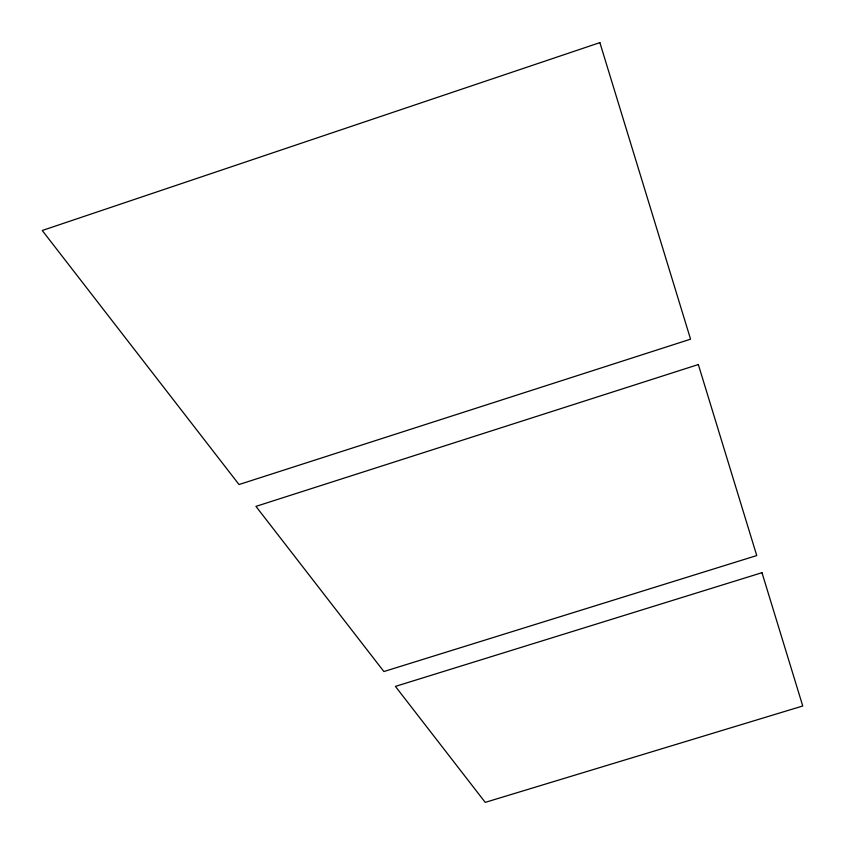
<?xml version="1.0" encoding="UTF-8"?>
<svg xmlns="http://www.w3.org/2000/svg" width="845" height="845" viewBox="0 0 845 845"><rect width="100%" height="100%" fill="white"/><g stroke="black" fill="none" stroke-linecap="round" stroke-linejoin="round"><path stroke-width="1.27" d="M599.876 42.63L42.25 230.495L239.029 484.534L690.566 339.172L599.876 42.63M698.329 364.544L255.95 506.377L383.894 671.543L756.74 555.556L698.329 364.544M761.979 572.688L395.407 686.404L485.231 802.37L802.75 705.987L761.979 572.688"/></g></svg>
